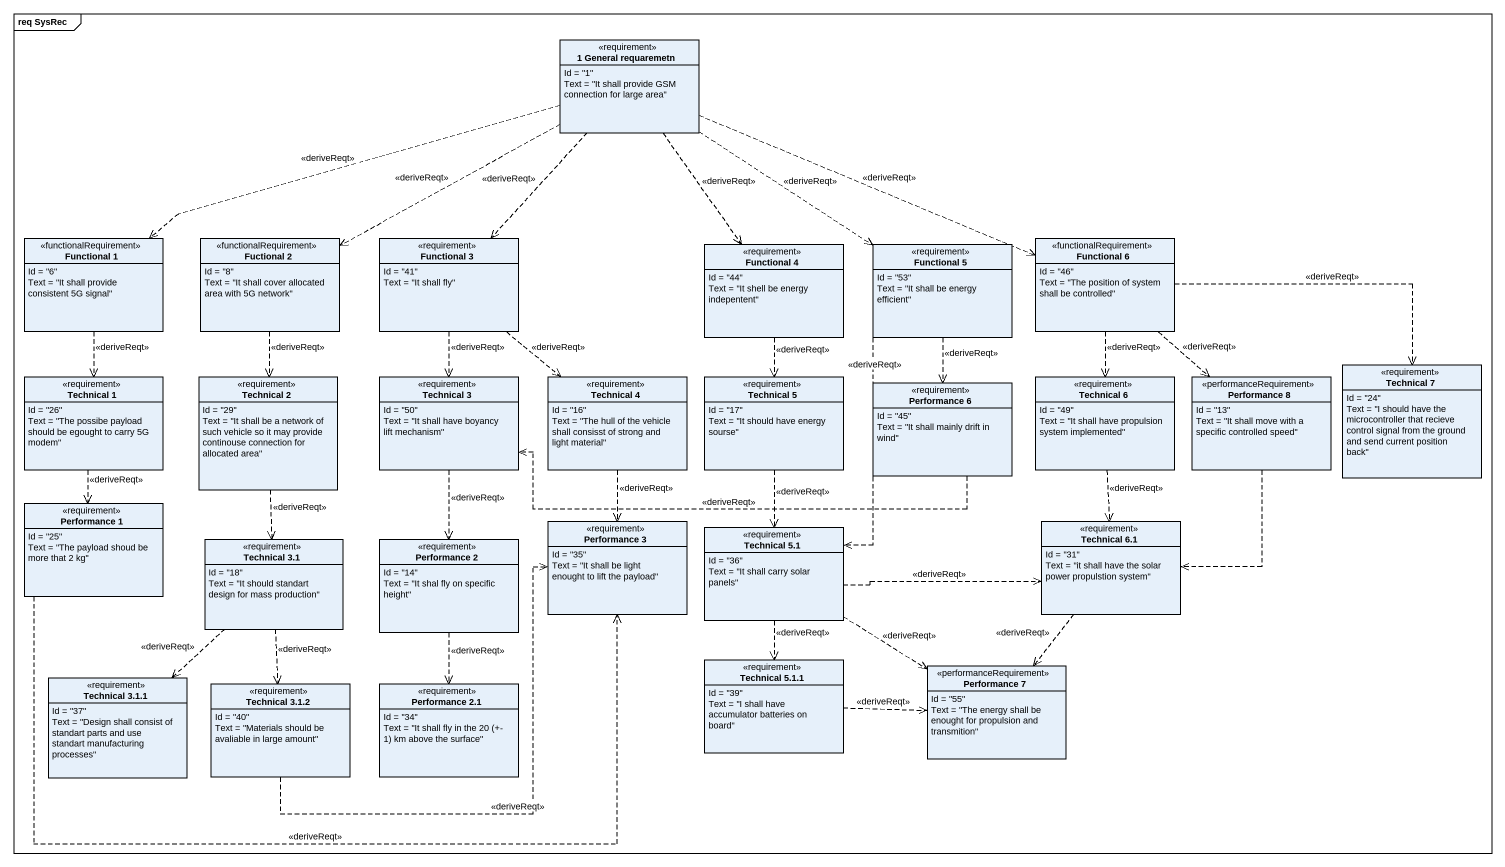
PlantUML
@startuml
mainframe req SysRec
hide circle
hide empty members
class "1 General requaremetn" as r1_General_requaremetn <<requirement>> {
  Id = "1"
  Text = "It shall provide GSM connection for large area"
}
class "Functional 1" as Functional_1 <<functionalRequirement>> {
  Id = "6"
  Text = "It shall provide consistent 5G signal"
}
class "Fuctional 2" as Fuctional_2 <<functionalRequirement>> {
  Id = "8"
  Text = "It shall cover allocated area with 5G network"
}
class "Functional 3" as Functional_3 <<requirement>> {
  Id = "41"
  Text = "It shall fly"
}
class "Functional 4" as Functional_4 <<requirement>> {
  Id = "44"
  Text = "It shell be energy indepentent"
}
class "Functional 5" as Functional_5 <<requirement>> {
  Id = "53"
  Text = "It shall be energy efficient"
}
class "Functional 6" as Functional_6 <<functionalRequirement>> {
  Id = "46"
  Text = "The position of system shall be controlled"
}
class "Technical 1" as Technical_1 <<requirement>> {
  Id = "26"
  Text = "The possibe payload should be egought to carry 5G modem"
}
class "Technical 2" as Technical_2 <<requirement>> {
  Id = "29"
  Text = "It shall be a network of such vehicle so it may provide continouse connection for allocated area"
}
class "Technical 3" as Technical_3 <<requirement>> {
  Id = "50"
  Text = "It shall have boyancy lift mechanism"
}
class "Technical 4" as Technical_4 <<requirement>> {
  Id = "16"
  Text = "The hull of the vehicle shall consisst of strong and light material"
}
class "Technical 5" as Technical_5 <<requirement>> {
  Id = "17"
  Text = "It should have energy sourse"
}
class "Performance 6" as Performance_6 <<requirement>> {
  Id = "45"
  Text = "It shall mainly drift in wind"
}
class "Technical 6" as Technical_6 <<requirement>> {
  Id = "49"
  Text = "It shall have propulsion system implemented"
}
class "Performance 8" as Performance_8 <<performanceRequirement>> {
  Id = "13"
  Text = "It shall move with a specific controlled speed"
}
class "Technical 7" as Technical_7 <<requirement>> {
  Id = "24"
  Text = "I should have the microcontroller that recieve control signal from the ground and send current position back"
}
class "Performance 1" as Performance_1 <<requirement>> {
  Id = "25"
  Text = "The payload shoud be more that 2 kg"
}
class "Technical 3.1" as Technical_3_1 <<requirement>> {
  Id = "18"
  Text = "It should standart design for mass production"
}
class "Performance 2" as Performance_2 <<requirement>> {
  Id = "14"
  Text = "It shal fly on specific height"
}
class "Performance 3" as Performance_3 <<requirement>> {
  Id = "35"
  Text = "It shall be light enought to lift the payload"
}
class "Technical 5.1" as Technical_5_1 <<requirement>> {
  Id = "36"
  Text = "It shall carry solar panels"
}
class "Technical 6.1" as Technical_6_1 <<requirement>> {
  Id = "31"
  Text = "it shall have the solar power propulstion system"
}
class "Technical 5.1.1" as Technical_5_1_1 <<requirement>> {
  Id = "39"
  Text = "I shall have accumulator batteries on board"
}
class "Technical 3.1.1" as Technical_3_1_1 <<requirement>> {
  Id = "37"
  Text = "Design shall consist of standart parts and use standart manufacturing processes"
}
class "Technical 3.1.2" as Technical_3_1_2 <<requirement>> {
  Id = "40"
  Text = "Materials should be avaliable in large amount"
}
class "Performance 2.1" as Performance_2_1 <<requirement>> {
  Id = "34"
  {field} Text = "It shall fly in the 20 (+- 1) km above the surface"
}
class "Performance 7" as Performance_7 <<performanceRequirement>> {
  Id = "55"
  Text = "The energy shall be enought for propulsion and transmition"
}
r1_General_requaremetn .left.> Functional_1 : <<deriveReqt>>
r1_General_requaremetn .left.> Fuctional_2 : <<deriveReqt>>
r1_General_requaremetn ..> Functional_3 : <<deriveReqt>>
r1_General_requaremetn ..> Functional_4 : <<deriveReqt>>
r1_General_requaremetn ..> Functional_5 : <<deriveReqt>>
r1_General_requaremetn .right.> Functional_6 : <<deriveReqt>>
Functional_1 ..> Technical_1 : <<deriveReqt>>
Fuctional_2 ..> Technical_2 : <<deriveReqt>>
Functional_3 ..> Technical_3 : <<deriveReqt>>
Functional_3 ..> Technical_4 : <<deriveReqt>>
Functional_4 ..> Technical_5 : <<deriveReqt>>
Functional_5 ..> Performance_6 : <<deriveReqt>>
Functional_5 ..> Technical_5_1 : <<deriveReqt>>
Functional_6 ..> Technical_6 : <<deriveReqt>>
Functional_6 ..> Performance_8 : <<deriveReqt>>
Functional_6 .right.> Technical_7 : <<deriveReqt>>
Technical_1 ..> Performance_1 : <<deriveReqt>>
Technical_2 ..> Technical_3_1 : <<deriveReqt>>
Technical_3 ..> Performance_2 : <<deriveReqt>>
Technical_4 ..> Performance_3 : <<deriveReqt>>
Technical_5 ..> Technical_5_1 : <<deriveReqt>>
Performance_6 .left.> Technical_3 : <<deriveReqt>>
Technical_6 ..> Technical_6_1 : <<deriveReqt>>
Performance_8 ..> Technical_6_1
Performance_1 .right.> Performance_3 : <<deriveReqt>>
Technical_3_1 ..> Technical_3_1_1 : <<deriveReqt>>
Technical_3_1 ..> Technical_3_1_2 : <<deriveReqt>>
Performance_2 ..> Performance_2_1 : <<deriveReqt>>
Technical_5_1 .right.> Technical_6_1 : <<deriveReqt>>
Technical_5_1 ..> Technical_5_1_1 : <<deriveReqt>>
Technical_5_1 ..> Performance_7 : <<deriveReqt>>
Technical_6_1 ..> Performance_7 : <<deriveReqt>>
Technical_5_1_1 .right.> Performance_7 : <<deriveReqt>>
Technical_3_1_2 .right.> Performance_3 : <<deriveReqt>>
@enduml
